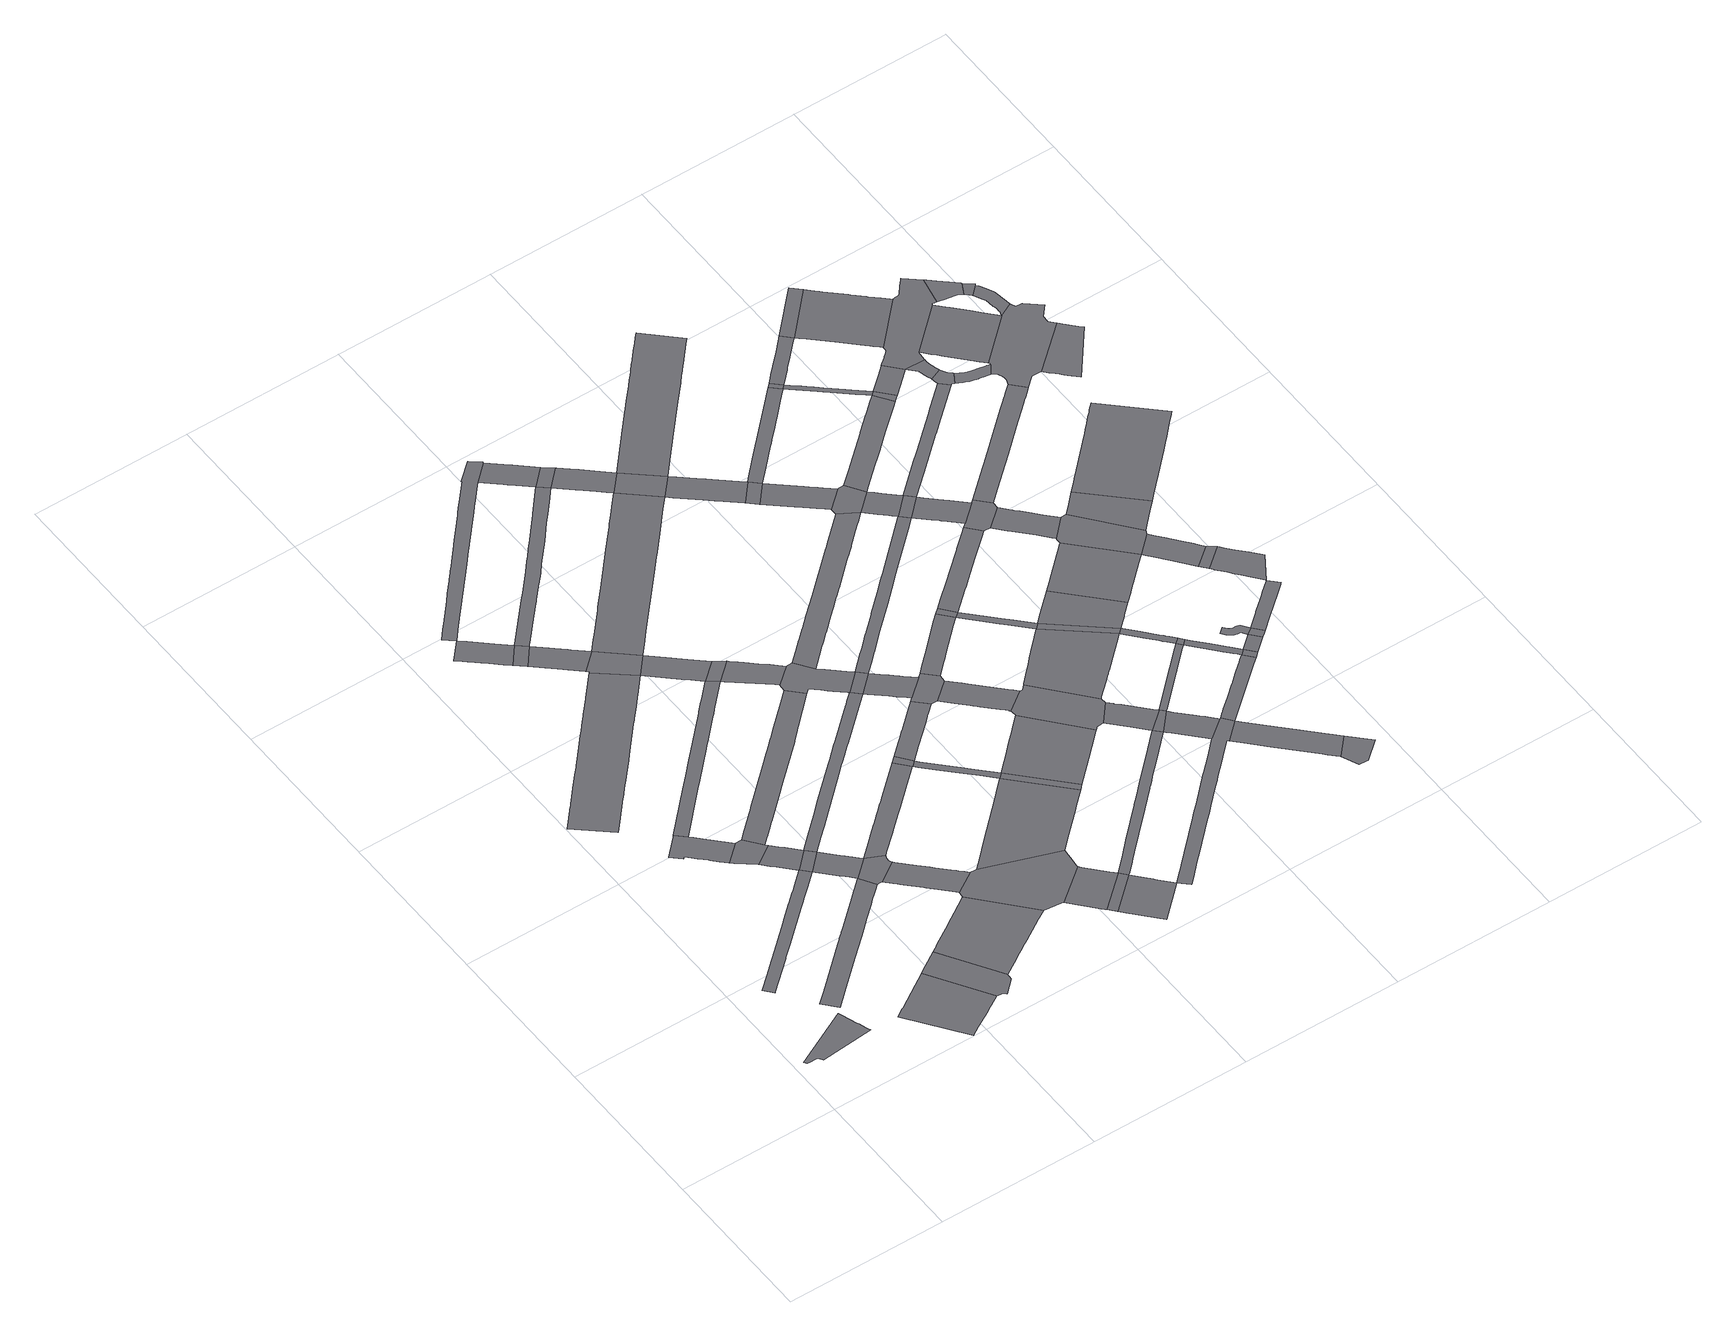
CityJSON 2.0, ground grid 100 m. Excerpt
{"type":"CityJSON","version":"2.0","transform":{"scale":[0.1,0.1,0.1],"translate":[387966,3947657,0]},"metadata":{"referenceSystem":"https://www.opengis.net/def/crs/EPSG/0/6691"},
"CityObjects":{
"road1":{"type":"Road","geometry":[{"type":"MultiSurface","lod":"1","boundaries":[[[0,1,2,3,4,5,6,7,8,9,10,11,12]]]}]},
"road2":{"type":"Road","attributes":{"RoadStructureAttribute.sectionType":"1"},"geometry":[{"type":"MultiSurface","lod":"1","boundaries":[[[13,14,15,16,17,18,19,20,21,22,23,24,25,26,27,28,29,30,31,32,33,34,35,36,37,38,39]]]}]},
"road3":{"type":"Road","attributes":{"function":"3"},"geometry":[{"type":"MultiSurface","lod":"1","boundaries":[[[40,41,42,43,44,45,46,47,48,49,50,51,52,53]]]}]},
"road4":{"type":"Road","attributes":{"RoadStructureAttribute.sectionType":"1"},"geometry":[{"type":"MultiSurface","lod":"1","boundaries":[[[54,55,56,57,58,59,60,61,62,63,64,65,66,67,68,69,70,71,72,73,74,75,76,77,78,79,80,81,82,83,84,85,86,87]]]}]},
"road5":{"type":"Road","geometry":[{"type":"MultiSurface","lod":"1","boundaries":[[[88,89,90,91,92,93,94,95,96,97,98,99,100,101,102,103,104,105,106]]]}]},
"road6":{"type":"Road","geometry":[{"type":"MultiSurface","lod":"1","boundaries":[[[102,101,107,108,109,110,111]]]}]},
"road7":{"type":"Road","geometry":[{"type":"MultiSurface","lod":"1","boundaries":[[[112,113,40,53,114,115,116,117,118,119,120]]]}]},
"road8":{"type":"Road","attributes":{"RoadStructureAttribute.sectionType":"1"},"geometry":[{"type":"MultiSurface","lod":"1","boundaries":[[[121,122,123,13,124,125,126,127,128,129,109,108]]]}]},
"road9":{"type":"Road","attributes":{"function":"2","RoadStructureAttribute.sectionType":"1"},"geometry":[{"type":"MultiSurface","lod":"1","boundaries":[[[130,131,132,133,134,135,136,137,138,139,140,141,142,143,144,145,146,147,148,149,150,151,152,153,154,155,156,157,158,159,160,161,162,163,164,165,166,167,168,169,170]]]}]},
"road10":{"type":"Road","geometry":[{"type":"MultiSurface","lod":"1","boundaries":[[[124,13,39,171]]]}]},
"road11":{"type":"Road","attributes":{"RoadStructureAttribute.sectionType":"1"},"geometry":[{"type":"MultiSurface","lod":"1","boundaries":[[[172,173,174,175,176,171,39,177,178,179,54,180]]]}]},
"road12":{"type":"Road","attributes":{"RoadStructureAttribute.sectionType":"1"},"geometry":[{"type":"MultiSurface","lod":"1","boundaries":[[[181,182,183,184,185,186,187,188,189,190,191,192,193,194,195]]]}]},
"road13":{"type":"Road","geometry":[{"type":"MultiSurface","lod":"1","boundaries":[[[180,54,87,196,197,198,199,200,201,202,203,204,205,206,207,208]]]}]},
"road14":{"type":"Road","attributes":{"function":"3","RoadStructureAttribute.sectionType":"1"},"geometry":[{"type":"MultiSurface","lod":"1","boundaries":[[[209,210,211,212,213,214,215,216,217,112,120,218,219,220,221,222,223,224,225,226,227,228,229]]]}]},
"road15":{"type":"Road","attributes":{"RoadStructureAttribute.sectionType":"1"},"geometry":[{"type":"MultiSurface","lod":"1","boundaries":[[[230,231,232,233,234,235,236,237,238,239,240,241,88,106,242,243,244,245,246,247,248,249,250,251,252]]]}]},
"road16":{"type":"Road","geometry":[{"type":"MultiSurface","lod":"1","boundaries":[[[195,194,253,254]]]}]},
"road17":{"type":"Road","attributes":{"RoadStructureAttribute.sectionType":"1"},"geometry":[{"type":"MultiSurface","lod":"1","boundaries":[[[255,256,257,258,259,260,261,262,263,264,198,197,265,266,267,268,269,270,271,272,273,274,275,276,277]]]}]},
"road18":{"type":"Road","attributes":{"RoadStructureAttribute.sectionType":"1"},"geometry":[{"type":"MultiSurface","lod":"1","boundaries":[[[278,279,280,281,282,283,254,253,284,285,286,287,288,289,290,291]]]}]},
"road19":{"type":"Road","attributes":{"RoadStructureAttribute.sectionType":"1"},"geometry":[{"type":"MultiSurface","lod":"1","boundaries":[[[292,293,294,295,296,297,298,299,300,301,302,303,304,111,110,305,306,307,308,309,310,311,312,313,314,315,316,317,318,319,320,321,322,323]]]}]},
"road20":{"type":"Road","geometry":[{"type":"MultiSurface","lod":"1","boundaries":[[[291,290,324,325,326,130,170,327]]]}]},
"road21":{"type":"Road","attributes":{"RoadStructureAttribute.sectionType":"1"},"geometry":[{"type":"MultiSurface","lod":"1","boundaries":[[[328,329,330,331,332,333,334,335,336,337,338,339,340,341,180,208,342,343,344,345,346,347,348,349,350,351,352]]]}]},
"road22":{"type":"Road","geometry":[{"type":"MultiSurface","lod":"1","boundaries":[[[277,276,353,209,229,354,355,356,357,358,359,360]]]}]},
"road23":{"type":"Road","attributes":{"RoadStructureAttribute.sectionType":"1"},"geometry":[{"type":"MultiSurface","lod":"1","boundaries":[[[361,362,363,364,365,366,367,368,369,370,371,372,124,171,373,374,375,376,377,378,379,380,381,382,383,384,385,386]]]}]},
"road24":{"type":"Road","attributes":{"RoadStructureAttribute.sectionType":"1"},"geometry":[{"type":"MultiSurface","lod":"1","boundaries":[[[387,388,389,390,391,392,393,394,395,396,397,398,399,400,401,402,403,404,405,406,407,408,409,410,184,411,412,413,414,415,416,417,418,419,420,421,422,423]]]}]},
"road25":{"type":"Road","attributes":{"RoadStructureAttribute.sectionType":"1"},"geometry":[{"type":"MultiSurface","lod":"1","boundaries":[[[424,425,327,170,426,427,428,230,429]]]}]},
"road26":{"type":"Road","attributes":{"RoadStructureAttribute.sectionType":"1"},"geometry":[{"type":"MultiSurface","lod":"1","boundaries":[[[430,431,432,433,434,435,436,437,438,439,440,441,442,443,444,445,446,195,254,447,448,449,450,451,452,453,454,455,456,457,458,459,460,461,462,463,464,465,466,467,468,469,470,471]]]}]},
"road27":{"type":"Road","attributes":{"RoadStructureAttribute.sectionType":"1"},"geometry":[{"type":"MultiSurface","lod":"1","boundaries":[[[472,473,356,355,474,475,476,477,478]]]}]},
"road28":{"type":"Road","geometry":[{"type":"MultiSurface","lod":"1","boundaries":[[[479,429,230,252,480]]]}]},
"road29":{"type":"Road","geometry":[{"type":"MultiSurface","lod":"1","boundaries":[[[478,477,481,482]]]}]},
"road30":{"type":"Road","geometry":[{"type":"MultiSurface","lod":"1","boundaries":[[[483,484,328,352,485,486]]]}]},
"road31":{"type":"Road","attributes":{"RoadStructureAttribute.sectionType":"1"},"geometry":[{"type":"MultiSurface","lod":"1","boundaries":[[[487,488,489,490,491,492,493,494,495,496,497,498,480,252]]]}]},
"road32":{"type":"Road","attributes":{"RoadStructureAttribute.sectionType":"1"},"geometry":[{"type":"MultiSurface","lod":"1","boundaries":[[[499,500,501,502,503,504,505,506,507,508,482,481]]]}]},
"road33":{"type":"Road","attributes":{"function":"3","RoadStructureAttribute.sectionType":"1"},"geometry":[{"type":"MultiSurface","lod":"1","boundaries":[[[509,510,511,512,513,514,515,360,359,516,517,518,519]]]}]},
"road34":{"type":"Road","attributes":{"RoadStructureAttribute.sectionType":"1"},"geometry":[{"type":"MultiSurface","lod":"1","boundaries":[[[520,521,522,523,486,485,524,525,526,527,509,528]]]}]},
"road35":{"type":"Road","attributes":{"function":"2","RoadStructureAttribute.sectionType":"1"},"geometry":[{"type":"MultiSurface","lod":"1","boundaries":[[[529,530,531,532,533,534,535,536,537,538,539,540,541,542,543,544,545,546,547,548,549,550,551,552,553,291,327,554,555,556,557,558,559,560,561,562,563,564,565]]]}]},
"road36":{"type":"Road","geometry":[{"type":"MultiSurface","lod":"1","boundaries":[[[566,493,492,292,323,567,568,569,570,571,572,361,573,574,575,576]]]}]},
"road37":{"type":"Road","attributes":{"RoadStructureAttribute.sectionType":"1"},"geometry":[{"type":"MultiSurface","lod":"1","boundaries":[[[577,578,579,580,581,582,583,483,486,584,585,586,587,588,589,590,591,592]]]}]},
"road38":{"type":"Road","geometry":[{"type":"MultiSurface","lod":"1","boundaries":[[[573,361,386,593]]]}]},
"road39":{"type":"Road","geometry":[{"type":"MultiSurface","lod":"1","boundaries":[[[594,595,421,420,596,597,598,599,600,430,601]]]}]},
"road40":{"type":"Road","geometry":[{"type":"MultiSurface","lod":"1","boundaries":[[[528,509,519,602]]]}]},
"road41":{"type":"Road","attributes":{"RoadStructureAttribute.sectionType":"1"},"geometry":[{"type":"MultiSurface","lod":"1","boundaries":[[[603,604,605,606,607,593,386,608,609,610,611,612,613,614]]]}]},
"road42":{"type":"Road","geometry":[{"type":"MultiSurface","lod":"1","boundaries":[[[601,430,471,615]]]}]},
"road43":{"type":"Road","geometry":[{"type":"MultiSurface","lod":"1","boundaries":[[[616,614,613,577,592,617,618,619]]]}]},
"road44":{"type":"Road","attributes":{"function":"3","RoadStructureAttribute.sectionType":"1"},"geometry":[{"type":"MultiSurface","lod":"1","boundaries":[[[620,621,622,623,624,625,626,528,602,627,628,629,630,631]]]}]},
"road45":{"type":"Road","attributes":{"RoadStructureAttribute.sectionType":"1"},"geometry":[{"type":"MultiSurface","lod":"1","boundaries":[[[632,633,634,635,636,637,638,639,640,641,642,643,644,645,646,478,482,647,648,649,650,651,652,653,654,655,656,657,658,659,660,661,662,663,664,665]]]}]},
"road46":{"type":"Road","attributes":{"RoadStructureAttribute.sectionType":"1"},"geometry":[{"type":"MultiSurface","lod":"1","boundaries":[[[666,667,668,669,670,529,671,672,673,674,675,615,471]]]}]},
"road47":{"type":"Road","attributes":{"RoadStructureAttribute.sectionType":"1"},"geometry":[{"type":"MultiSurface","lod":"1","boundaries":[[[676,677,678,679,680,618,617,681,682,683,684,685,686,687,688,689,690,691,692,693,694,695]]]}]},
"road48":{"type":"Road","geometry":[{"type":"MultiSurface","lod":"1","boundaries":[[[671,529,565,696]]]}]},
"road49":{"type":"Road","attributes":{"RoadStructureAttribute.sectionType":"1"},"geometry":[{"type":"MultiSurface","lod":"1","boundaries":[[[697,698,699,700,701,702,703,704,705,706,707,708,566,576,709,710,711,712,713,714,715,716,717,718,719,720,721,722,723,724,725,726,727,728,729,730,731,732,733,734,735]]]}]},
"road50":{"type":"Road","attributes":{"RoadStructureAttribute.sectionType":"1"},"geometry":[{"type":"MultiSurface","lod":"1","boundaries":[[[736,737,738,739,740,741,742,743,744,745,746,747,748,749,750,751,752,753,503,754,755,756,757,758,759,760,761,762,763,764,765,766,767,768,769,770,771,772,773,774,775,776]]]}]},
"road51":{"type":"Road","attributes":{"RoadStructureAttribute.sectionType":"1"},"geometry":[{"type":"MultiSurface","lod":"1","boundaries":[[[777,778,779,780,781,616,619,782,783,784,785,786,787]]]}]},
"road52":{"type":"Road","geometry":[{"type":"MultiSurface","lod":"1","boundaries":[[[788,789,790,791,695,694,792,620,631,793,794,795,796,797]]]}]},
"road53":{"type":"Road","attributes":{"RoadStructureAttribute.sectionType":"1"},"geometry":[{"type":"MultiSurface","lod":"1","boundaries":[[[798,799,800,801,802,803,804,805,806,807,808,809,810,811,812,573,593,813,814,815,816,817,818,819,820,821,822]]]}]},
"road54":{"type":"Road","attributes":{"RoadStructureAttribute.sectionType":"1"},"geometry":[{"type":"MultiSurface","lod":"1","boundaries":[[[823,824,825,826,827,828,696,565,829,830,831,832,833,834]]]}]},
"road55":{"type":"Road","geometry":[{"type":"MultiSurface","lod":"1","boundaries":[[[835,777,787,836]]]}]},
"road56":{"type":"Road","attributes":{"RoadStructureAttribute.sectionType":"1"},"geometry":[{"type":"MultiSurface","lod":"1","boundaries":[[[837,838,839,840,841,842,843,796,795,844,845,632,846]]]}]},
"road57":{"type":"Road","geometry":[{"type":"MultiSurface","lod":"1","boundaries":[[[834,833,847,848,849]]]}]},
"road58":{"type":"Road","geometry":[{"type":"MultiSurface","lod":"1","boundaries":[[[846,632,665,850]]]}]},
"road59":{"type":"Road","attributes":{"RoadStructureAttribute.sectionType":"1"},"geometry":[{"type":"MultiSurface","lod":"1","boundaries":[[[851,852,853,836,787,854,855,856,857,858,859,860,861]]]}]},
"road60":{"type":"Road","attributes":{"function":"3","RoadStructureAttribute.sectionType":"1"},"geometry":[{"type":"MultiSurface","lod":"1","boundaries":[[[860,862,863,864,865,866,867,868,788,797,869,870,871,872,873,874,875,876,877]]]}]},
"road61":{"type":"Road","geometry":[{"type":"MultiSurface","lod":"1","boundaries":[[[878,879,880,881,882,850,665,883,884,885,738,737]]]}]},
"road62":{"type":"Road","attributes":{"RoadStructureAttribute.sectionType":"1"},"geometry":[{"type":"MultiSurface","lod":"1","boundaries":[[[886,887,888,889,890,891,892,849,848,893,894,895,896,897,898,899,900]]]}]},
"road63":{"type":"Road","attributes":{"function":"2","RoadStructureAttribute.sectionType":"1"},"geometry":[{"type":"MultiSurface","lod":"1","boundaries":[[[901,902,903,904,905,906,907,908,909,910,911,912,913,914,915,916,671,696,917,918,919,920,921,922,923,924,925,926,927,928,929,930,931]]]}]},
"road64":{"type":"Road","attributes":{"RoadStructureAttribute.sectionType":"1"},"geometry":[{"type":"MultiSurface","lod":"1","boundaries":[[[932,933,934,935,936,937,938,939,835,836,940,941,942,943,944,945,946,947]]]}]},
"road65":{"type":"Road","geometry":[{"type":"MultiSurface","lod":"1","boundaries":[[[948,900,899,697,735,949]]]}]},
"road66":{"type":"Road","geometry":[{"type":"MultiSurface","lod":"1","boundaries":[[[861,860,877,950]]]}]},
"road67":{"type":"Road","attributes":{"RoadStructureAttribute.sectionType":"1"},"geometry":[{"type":"MultiSurface","lod":"1","boundaries":[[[951,952,953,954,955,846,850,956,957,958,959,960,961,962,963]]]}]},
"road68":{"type":"Road","attributes":{"RoadStructureAttribute.sectionType":"1"},"geometry":[{"type":"MultiSurface","lod":"1","boundaries":[[[964,965,966,967,968,969,776,775,970,971,972,973,974,975,976,977]]]}]},
"road69":{"type":"Road","attributes":{"RoadStructureAttribute.sectionType":"1"},"geometry":[{"type":"MultiSurface","lod":"1","boundaries":[[[978,979,980,949,735,981,982,983,984,798,985]]]}]},
"road70":{"type":"Road","attributes":{"RoadStructureAttribute.sectionType":"1"},"geometry":[{"type":"MultiSurface","lod":"1","boundaries":[[[986,987,988,989,990,834,849,991,992,993,994,995,996,997,998,999,1000,1001,1002]]]}]},
"road71":{"type":"Road","attributes":{"function":"3","RoadStructureAttribute.sectionType":"1"},"geometry":[{"type":"MultiSurface","lod":"1","boundaries":[[[1003,1004,1005,861,950,1006,1007,1008,1009,1010]]]}]},
"road72":{"type":"Road","geometry":[{"type":"MultiSurface","lod":"1","boundaries":[[[985,798,822,1011]]]}]},
"road73":{"type":"Road","attributes":{"RoadStructureAttribute.sectionType":"1"},"geometry":[{"type":"MultiSurface","lod":"1","boundaries":[[[1012,1013,1014,1015,1016,1017,950,877,1018,1019,1020,1021,1022,1023,951,1024]]]}]},
"road74":{"type":"Road","attributes":{"RoadStructureAttribute.sectionType":"1"},"geometry":[{"type":"MultiSurface","lod":"1","boundaries":[[[1025,1026,1027,1028,1029,1030,1031,1032,1033,1034,1035,1036,736,776,1037,1038,1039]]]}]},
"road75":{"type":"Road","attributes":{"RoadStructureAttribute.sectionType":"1"},"geometry":[{"type":"MultiSurface","lod":"1","boundaries":[[[1040,1041,1042,1011,822,1043,1044,1045,1046,1047,1048,1049,1050,1051,1052,1053]]]}]},
"road76":{"type":"Road","geometry":[{"type":"MultiSurface","lod":"1","boundaries":[[[977,976,1054,1055,1056,1057]]]}]},
"road77":{"type":"Road","geometry":[{"type":"MultiSurface","lod":"1","boundaries":[[[1058,1024,951,963,1059]]]}]},
"road78":{"type":"Road","geometry":[{"type":"MultiSurface","lod":"1","boundaries":[[[1060,1053,1052,932,947,1061,1062,1063]]]}]},
"road79":{"type":"Road","attributes":{"RoadStructureAttribute.sectionType":"1"},"geometry":[{"type":"MultiSurface","lod":"1","boundaries":[[[1064,1065,1066,1067,1068,1069,1070,1059,963,1071,1072,1073,1074,1075,1076,1077,1078,1025,1079]]]}]},
"road80":{"type":"Road","attributes":{"RoadStructureAttribute.sectionType":"1"},"geometry":[{"type":"MultiSurface","lod":"1","boundaries":[[[1080,1081,1082,1083,1084,1085,1086,1087,1088,1089,948,949,1090,1091,1092,1093,1094,1095,1096,1097,1098]]]}]},
"road81":{"type":"Road","attributes":{"function":"3"},"geometry":[{"type":"MultiSurface","lod":"1","boundaries":[[[1099,1100,1101,1102,1103,1104,1105,1106,1003,1010,1107,1108,1109,1110,1111,1112,1113,1114]]]}]},
"road82":{"type":"Road","geometry":[{"type":"MultiSurface","lod":"1","boundaries":[[[1115,986,1002,1116]]]}]},
"road83":{"type":"Road","geometry":[{"type":"MultiSurface","lod":"1","boundaries":[[[1079,1025,1039,1117,1118]]]}]},
"road84":{"type":"Road","attributes":{"RoadStructureAttribute.sectionType":"1"},"geometry":[{"type":"MultiSurface","lod":"1","boundaries":[[[1119,1120,1121,1122,1123,1124,1062,1061,1125,1126,1127,1128,1129,1130,1131,1132]]]}]},
"road85":{"type":"Road","attributes":{"RoadStructureAttribute.sectionType":"1"},"geometry":[{"type":"MultiSurface","lod":"1","boundaries":[[[1133,1134,1118,1117,1135,1136]]]}]},
"road86":{"type":"Road","geometry":[{"type":"MultiSurface","lod":"1","boundaries":[[[1137,1138,1139,1140,1141,1142,1143,1144,1145,1146,1147,1148,1149,1150,1151,1152,1153,1154,1155,1156,1157,1158,1159,1160,1161,1162,1163,1164,1165,1166,1167,1168]]]}]},
"road87":{"type":"Road","attributes":{"RoadStructureAttribute.sectionType":"1"},"geometry":[{"type":"MultiSurface","lod":"1","boundaries":[[[1169,1170,1171,1172,1173,1174,1175,1176,1177,1178,1116,1002,1179,1180,1181,1182,1183,1184,1185,1186,1187,1188,1189,1190,1191,1192,1080,1193]]]}]},
"road88":{"type":"Road","attributes":{"RoadStructureAttribute.sectionType":"1"},"geometry":[{"type":"MultiSurface","lod":"1","boundaries":[[[1194,1195,1196,1197,1198,1199,1200,1115,1116,1201,1202,1203,1204,1205,1206,1207,1208,1209]]]}]},
"road89":{"type":"Road","geometry":[{"type":"MultiSurface","lod":"1","boundaries":[[[1168,1167,1133,1136,1210,1211]]]}]},
"road90":{"type":"Road","attributes":{"RoadStructureAttribute.sectionType":"1"},"geometry":[{"type":"MultiSurface","lod":"1","boundaries":[[[1212,1213,1214,1215,1216,1217,1218,985,1011,1219,1220,1221,1222,1223,1224,1225]]]}]},
"road91":{"type":"Road","geometry":[{"type":"MultiSurface","lod":"1","boundaries":[[[1226,1132,1131,1227,1228,1099,1114,1229,1230]]]}]},
"road92":{"type":"Road","geometry":[{"type":"MultiSurface","lod":"1","boundaries":[[[1231,1193,1080,1098,1232,1233,1234]]]}]},
"road93":{"type":"Road","attributes":{"RoadStructureAttribute.sectionType":"1"},"geometry":[{"type":"MultiSurface","lod":"1","boundaries":[[[1235,1236,1237,1238,1239,1240,1241,1242,1168,1211,1243,1244,1245,1246,1247,1248]]]}]},
"road94":{"type":"Road","attributes":{"RoadStructureAttribute.sectionType":"1"},"geometry":[{"type":"MultiSurface","lod":"1","boundaries":[[[1249,1250,1251,1252,1253,1229,1114,1254,1255,1256,1257,1258,1259]]]}]},
"road95":{"type":"Road","attributes":{"function":"3"},"geometry":[{"type":"MultiSurface","lod":"1","boundaries":[[[1260,1261,1226,1230,1262,1263,1264]]]}]},
"road96":{"type":"Road","attributes":{"RoadStructureAttribute.sectionType":"1"},"geometry":[{"type":"MultiSurface","lod":"1","boundaries":[[[1265,1266,1267,1268,1234,1233,1269,1270]]]}]},
"road97":{"type":"Road","attributes":{"RoadStructureAttribute.sectionType":"1"},"geometry":[{"type":"MultiSurface","lod":"1","boundaries":[[[1271,1272,1273,1274,1275,1276,1277,1278,1279,1280,1060,1063,1281,1282,1283,1284,1285,1286,1287,1288,1289,1290,1291,1292]]]}]},
"road98":{"type":"Road","geometry":[{"type":"MultiSurface","lod":"1","boundaries":[[[1259,1258,1293,1294,1295]]]}]},
"road99":{"type":"Road","geometry":[{"type":"MultiSurface","lod":"1","boundaries":[[[1296,1194,1209,1297]]]}]},
"road100":{"type":"Road","attributes":{"RoadStructureAttribute.sectionType":"1"},"geometry":[{"type":"MultiSurface","lod":"1","boundaries":[[[1298,1299,1300,1301,1302,1295,1294,1303,1304,1305,1306,1307,1308,1309,1310,1235,1311]]]}]},
"road101":{"type":"Road","geometry":[{"type":"MultiSurface","lod":"1","boundaries":[[[1270,1312,1313,1314,1315,1316,1317,1318,1319,1320,1321,1322,1323,1324,1325,1326,1327]]]}]},
"road102":{"type":"Road","geometry":[{"type":"MultiSurface","lod":"1","boundaries":[[[1328,1329,1330,1331,1319,1318,1332,1212,1225,1333,1334,1335]]]}]},
"road103":{"type":"Road","attributes":{"function":"3","RoadStructureAttribute.sectionType":"1"},"geometry":[{"type":"MultiSurface","lod":"1","boundaries":[[[1336,1337,1338,1339,1340,1341,1342,1343,1344,1345,1346,1347,1297,1209,1348,1349,1350,1351,1352,1353,1354,1355,1356,1357,1358,1359]]]}]},
"road104":{"type":"Road","attributes":{"RoadStructureAttribute.sectionType":"1"},"geometry":[{"type":"MultiSurface","lod":"1","boundaries":[[[1360,1361,1362,1363,1364,1365,1366,1367,1368,1369,1370,1371,1372,1373,1374,1375,1376,1377,1378,1379,1380,1381,1382,1383,1335,1334,1384,1385,1386,1387,1388,1389,1390,1391,1392,1393,1394,1395,1396]]]}]},
"road105":{"type":"Road","attributes":{"function":"3","RoadStructureAttribute.sectionType":"1"},"geometry":[{"type":"MultiSurface","lod":"1","boundaries":[[[1397,1398,1399,1400,1401,1402,1403,1404,1405,1406,1407,1408,1409,1260,1264,1410,1411,1412,1413,1414,1415,1416,1417,1418,1419,1420,1421,1422,1423]]]}]},
"road106":{"type":"Road","geometry":[{"type":"MultiSurface","lod":"1","boundaries":[[[1424,1425,1426,1427,1428,1429,1430,1431,1359,1358,1432,1433,1434,1435,1436,1437,1265,1270,1327,1438,1439,1440,1441,1442,1443,1444,1445,1446,1447,1448,1449,1450,1451,1452,1453,1454,1455,1456,1457,1458,1459,1460,1461,1462,1463,1464]]]}]},
"road107":{"type":"Road","attributes":{"function":"3","RoadStructureAttribute.sectionType":"1"},"geometry":[{"type":"MultiSurface","lod":"1","boundaries":[[[1465,1466,1467,1468,1469,1470,1441,1440,1471,1472,1473,1474,1475,1476,1477,1478,1479,1480,1481,1482,1483]]]}]},
"road108":{"type":"Road","geometry":[{"type":"MultiSurface","lod":"1","boundaries":[[[1484,1485,1483,1482,1486,1396,1395,1487,1488,1489,1490,1491,1492,1493,1494,1495,1271,1292,1496,1497,1498,1499,1500,1501,1502,1503,1504]]]}]},
"road109":{"type":"Road","attributes":{"RoadStructureAttribute.sectionType":"1"},"geometry":[{"type":"MultiSurface","lod":"1","boundaries":[[[1505,1506,1507,1508,1464,1463,1509,1510,1511,1512,1513,1514]]]}]},
"road110":{"type":"Road","attributes":{"function":"3","RoadStructureAttribute.sectionType":"1"},"geometry":[{"type":"MultiSurface","lod":"1","boundaries":[[[1515,1516,1517,1499,1498,1518,1519,1520,1521,1522,1523,1524,1525]]]}]},
"road111":{"type":"Road","geometry":[{"type":"MultiSurface","lod":"1","boundaries":[[[1514,1513,1526,1527,1528,1529,1530]]]}]},
"road112":{"type":"Road","attributes":{"RoadStructureAttribute.sectionType":"1"},"geometry":[{"type":"MultiSurface","lod":"1","boundaries":[[[1531,1532,1533,1534,1535,1536,1537,1538,1539,1529,1528,1540,1541,1542,1543,1544,1545,1546,1547,1548,1549,1550,1483,1485]]]}]}
},
"vertices":[
[482,383,0],[467,426,0],[460,444,0],[428,530,0],[420,553,0],[65,373,0],[75,354,0],[96,354,0],[126,354,0],[143,353,0],[158,332,0],[162,325,0],[492,356,0],
[851,1522,0],[761,1441,0],[739,1421,0],[719,1404,0],[671,1361,0],[666,1357,0],[575,1275,0],[560,1262,0],[436,1150,0],[318,1045,0],[270,1002,0],[184,926,0],[231,873,0],[236,877,0],[419,1040,0],[423,1044,0],[434,1054,0],[502,1115,0],[605,1207,0],[622,1222,0],[705,1296,0],[738,1325,0],[751,1337,0],[759,1344,0],[776,1360,0],[808,1388,0],[900,1471,0],
[952,531,0],[873,480,0],[727,386,0],[718,381,0],[709,375,0],[667,348,0],[921,5,0],[929,9,0],[948,21,0],[976,38,0],[1081,100,0],[1097,110,0],[1123,126,0],[1187,164,0],
[1072,1292,0],[1008,1234,0],[973,1203,0],[962,1192,0],[878,1117,0],[795,1042,0],[787,1035,0],[773,1022,0],[770,1019,0],[764,1014,0],[755,1006,0],[738,990,0],[734,987,0],[709,964,0],[473,751,0],[430,713,0],[425,708,0],[421,704,0],[380,667,0],[455,584,0],[586,702,0],[732,834,0],[784,881,0],[845,936,0],[884,972,0],[933,1016,0],[934,1017,0],[936,1018,0],[1021,1095,0],[1035,1108,0],[1048,1120,0],[1071,1140,0],[1104,1170,0],[1132,1195,0],
[447,2119,0],[437,2108,0],[334,2004,0],[392,1948,0],[403,1959,0],[407,1955,0],[455,1905,0],[456,1904,0],[458,1903,0],[459,1902,0],[498,1862,0],[503,1857,0],[539,1819,0],[576,1782,0],[684,1880,0],[658,1906,0],[561,2006,0],[525,2043,0],[505,2064,0],
[595,1762,0],[698,1680,0],[819,1764,0],[806,1778,0],[725,1879,0],
[1093,622,0],[969,542,0],[1227,159,0],[1230,155,0],[1242,143,0],[1321,220,0],[1323,235,0],[1325,250,0],[1326,259,0],
[741,1635,0],[753,1623,0],[850,1522,0],[955,1624,0],[883,1699,0],[877,1705,0],[873,1709,0],[872,1709,0],[858,1724,0],
[762,3340,0],[658,3223,0],[643,3205,0],[636,3198,0],[559,3110,0],[553,3104,0],[525,3071,0],[482,3023,0],[458,2995,0],[402,2933,0],[400,2930,0],[312,2830,0],[311,2829,0],[292,2807,0],[284,2798,0],[203,2707,0],[164,2662,0],[157,2654,0],[153,2650,0],[122,2615,0],[101,2591,0],[95,2584,0],[9,2486,0],[218,2308,0],[269,2366,0],[380,2492,0],[383,2495,0],[445,2566,0],[453,2574,0],[453,2575,0],[566,2702,0],[590,2730,0],[738,2898,0],[757,2918,0],[765,2928,0],[826,2997,0],[845,3019,0],[865,3041,0],[868,3045,0],[878,3056,0],[973,3164,0],
[1004,1573,0],
[1175,1396,0],[1139,1434,0],[1109,1464,0],[1090,1484,0],[1077,1497,0],[1005,1363,0],[1010,1357,0],[1043,1323,0],[1181,1390,0],
[520,3760,0],[467,3807,0],[356,3905,0],[315,3942,0],[218,3832,0],[219,3832,0],[255,3800,0],[276,3781,0],[279,3778,0],[330,3734,0],[363,3705,0],[421,3653,0],[429,3646,0],[458,3621,0],[549,3735,0],
[1158,1196,0],[1165,1196,0],[1293,1280,0],[1289,1285,0],[1286,1291,0],[1284,1296,0],[1283,1303,0],[1282,1309,0],[1283,1315,0],[1284,1322,0],[1286,1328,0],[1288,1333,0],[1292,1339,0],
[1454,853,0],[1400,819,0],[1381,807,0],[1349,786,0],[1284,744,0],[1244,719,0],[1146,656,0],[1130,645,0],[1118,638,0],[1426,321,0],[1465,346,0],[1482,356,0],[1503,370,0],[1506,371,0],[1508,373,0],[1550,399,0],[1655,464,0],[1691,487,0],[1728,510,0],[1733,513,0],[1752,525,0],
[1233,2929,0],[1156,2849,0],[1134,2827,0],[1127,2820,0],[1076,2767,0],[1068,2759,0],[1008,2697,0],[984,2672,0],[911,2597,0],[829,2513,0],[751,2432,0],[682,2361,0],[749,2316,0],[792,2360,0],[953,2525,0],[968,2541,0],[969,2542,0],[1002,2576,0],[1118,2696,0],[1125,2703,0],[1131,2709,0],[1154,2733,0],[1298,2881,0],
[518,3568,0],[609,3682,0],
[1567,999,0],[1543,1023,0],[1536,1031,0],[1516,1051,0],[1484,1084,0],[1455,1114,0],[1435,1133,0],[1384,1186,0],[1300,1271,0],[1297,1275,0],[1208,1152,0],[1218,1142,0],[1222,1138,0],[1225,1134,0],[1235,1124,0],[1247,1111,0],[1325,1030,0],[1334,1022,0],[1364,991,0],[1391,962,0],[1434,918,0],[1458,893,0],[1590,975,0],
[777,3533,0],[776,3535,0],[764,3545,0],[711,3592,0],[709,3593,0],[687,3613,0],[566,3525,0],[570,3522,0],[589,3504,0],[639,3460,0],[641,3459,0],[681,3424,0],[753,3360,0],[862,3459,0],
[1542,2630,0],[1452,2548,0],[1340,2445,0],[1279,2389,0],[1275,2385,0],[1242,2354,0],[1171,2289,0],[1149,2269,0],[987,2119,0],[903,2042,0],[899,2038,0],[758,1909,0],[744,1896,0],[845,1814,0],[848,1816,0],[849,1817,0],[889,1854,0],[930,1892,0],[934,1895,0],[1088,2036,0],[1129,2074,0],[1147,2090,0],[1368,2292,0],[1377,2301,0],[1427,2350,0],[1430,2352,0],[1450,2372,0],[1459,2381,0],[1460,2381,0],[1533,2452,0],[1583,2499,0],[1626,2540,0],
[758,3356,0],[762,3352,0],[768,3347,0],[1067,3276,0],
[1707,1864,0],[1524,1699,0],[1515,1691,0],[1494,1672,0],[1483,1662,0],[1482,1662,0],[1441,1625,0],[1432,1616,0],[1425,1610,0],[1374,1564,0],[1361,1552,0],[1333,1527,0],[1265,1466,0],[1217,1422,0],[1296,1344,0],[1299,1347,0],[1306,1354,0],[1417,1453,0],[1420,1456,0],[1439,1474,0],[1522,1548,0],[1557,1579,0],[1678,1689,0],[1743,1747,0],[1781,1781,0],
[1458,889,0],[1862,510,0],[1872,508,0],[2084,677,0],[2084,684,0],[2090,752,0],[2095,812,0],[1632,974,0],
[1817,2413,0],[1768,2369,0],[1750,2352,0],[1746,2348,0],[1552,2174,0],[1529,2153,0],[1447,2079,0],[1421,2056,0],[1395,2032,0],[1227,1877,0],[1143,1799,0],[1033,1697,0],[1083,1647,0],[1136,1696,0],[1142,1701,0],[1173,1730,0],[1445,1982,0],[1468,2003,0],[1499,2031,0],[1528,2057,0],[1577,2101,0],[1600,2122,0],[1749,2256,0],[1850,2347,0],[1865,2361,0],[1870,2365,0],
[1117,4965,0],[1006,4869,0],[1009,4867,0],[907,4749,0],[897,4738,0],[859,4694,0],[846,4679,0],[777,4599,0],[726,4541,0],[682,4489,0],[645,4447,0],[603,4397,0],[592,4385,0],[582,4374,0],[572,4362,0],[540,4325,0],[534,4319,0],[472,4247,0],[439,4208,0],[437,4206,0],[329,4081,0],[320,4071,0],[281,4026,0],[254,3995,0],[386,4024,0],[471,4121,0],[680,4361,0],[744,4435,0],[771,4466,0],[775,4470,0],[928,4646,0],[956,4677,0],[970,4694,0],[1072,4811,0],[1180,4909,0],[1177,4912,0],[1180,4915,0],
[1247,3114,0],[1160,3193,0],[1138,3015,0],[1147,3007,0],[1158,2998,0],[1345,3026,0],
[1308,4603,0],[1202,4478,0],[1200,4477,0],[1184,4457,0],[1180,4453,0],[1175,4447,0],[1097,4356,0],[1059,4311,0],[1012,4257,0],[977,4215,0],[974,4212,0],[932,4162,0],[908,4134,0],[907,4134,0],[805,4019,0],[769,3980,0],[556,3743,0],[616,3690,0],[627,3701,0],[758,3848,0],[759,3849,0],[768,3859,0],[787,3880,0],[789,3883,0],[829,3927,0],[836,3935,0],[866,3968,0],[869,3971,0],[900,4006,0],[902,4009,0],[911,4018,0],[951,4063,0],[952,4063,0],[968,4081,0],[1007,4128,0],[1120,4259,0],[1173,4322,0],[1201,4355,0],[1246,4407,0],[1262,4426,0],[1323,4497,0],[1370,4552,0],
[2201,547,0],[2098,661,0],[2001,365,0],[2010,355,0],[2026,338,0],[2031,332,0],[2233,512,0],
[1364,3013,0],[1412,2982,0],
[2072,287,0],[2273,467,0],
[1744,1897,0],[1737,1890,0],[1782,1780,0],[1811,1808,0],
[1317,2865,0],[1445,2758,0],[1455,2750,0],[1485,2725,0],[1526,2691,0],[1543,2676,0],[1651,2766,0],[1584,2827,0],[1538,2868,0],[1481,2919,0],[1457,2941,0],[1421,2974,0],
[2114,240,0],[2127,226,0],[2171,177,0],[2253,87,0],[2450,271,0],[2378,351,0],[2369,361,0],[2363,367,0],[2351,381,0],[2327,408,0],
[2115,1440,0],[2038,1366,0],[2017,1345,0],[1951,1282,0],[1779,1116,0],[1735,1073,0],[1689,1029,0],[2152,866,0],[2316,1022,0],[2334,1039,0],[2419,1120,0],
[2041,1573,0],[1989,1626,0],[1930,1686,0],[1831,1787,0],[1804,1757,0],[1873,1687,0],[1962,1596,0],[2040,1516,0],[2143,1467,0],
[1623,4325,0],[1556,4249,0],[1554,4246,0],[1553,4245,0],[1517,4205,0],[1471,4152,0],[1462,4142,0],[1461,4140,0],[1445,4122,0],[1429,4104,0],[1428,4103,0],[1349,4013,0],[1333,3994,0],[1331,3992,0],[1167,3806,0],[1089,3717,0],[1088,3716,0],[1078,3705,0],[1071,3696,0],[1064,3689,0],[1059,3682,0],[942,3549,0],[932,3538,0],[903,3506,0],[899,3501,0],[1071,3280,0],[1137,3355,0],[1162,3384,0],[1183,3408,0],[1433,3692,0],[1466,3730,0],[1539,3813,0],[1549,3824,0],[1651,3940,0],[1711,4009,0],[1770,4076,0],[1829,4142,0],
[1691,2766,0],[1651,2563,0],[1704,2515,0],[1730,2491,0],[1733,2489,0],[1751,2472,0],[1812,2417,0],[1927,2517,0],[1913,2529,0],[1805,2627,0],[1768,2660,0],
[2048,2170,0],[2001,2128,0],[1994,2122,0],[1888,2027,0],[1884,2023,0],[1844,1987,0],[1819,1965,0],[1893,1882,0],[2022,1998,0],[2023,1999,0],[2033,2008,0],[2046,2020,0],[2051,2025,0],[2059,2032,0],[2074,2045,0],[2127,2092,0],
[1980,2469,0],
[1297,4807,0],[1290,4813,0],[1073,4811,0],[1178,4718,0],[1194,4704,0],[1199,4699,0],[1228,4674,0],[1410,4706,0],
[2448,1148,0],
[2119,2344,0],[2104,2357,0],[2080,2378,0],[2061,2395,0],[2050,2405,0],[1890,2347,0],[1977,2269,0],[2005,2243,0],[2019,2230,0],[2048,2204,0],[2067,2187,0],[2183,2286,0],
[1473,4656,0],
[2206,2308,0],[2166,2090,0],[2282,2188,0],[2283,2228,0],
[2447,1761,0],[2376,1692,0],[2370,1686,0],[2342,1659,0],[2304,1623,0],[2234,1555,0],[2184,1507,0],[2617,1309,0],[2647,1338,0],[2678,1367,0],[2722,1409,0],[2739,1425,0],
[2982,1250,0],[2827,1096,0],[2746,1017,0],[2735,1006,0],[2734,1004,0],[2715,986,0],[2714,985,0],[2640,912,0],[2636,908,0],[2631,903,0],[2594,867,0],[2589,862,0],[2405,681,0],[2329,605,0],[2246,524,0],[2287,480,0],[2328,520,0],[2357,549,0],[2358,550,0],[2426,617,0],[2485,675,0],[2490,680,0],[2562,751,0],[2673,860,0],[2728,914,0],[2733,919,0],[2733,920,0],[2746,932,0],[2757,943,0],[2785,971,0],[2787,973,0],[2830,1015,0],[2869,1054,0],[3024,1206,0],
[1470,4462,0],[1475,4458,0],[1529,4409,0],[1556,4386,0],[1595,4350,0],[1720,4435,0],[1631,4515,0],[1568,4572,0],[1558,4581,0],[1477,4653,0],
[2544,1918,0],[2535,1927,0],[2509,1954,0],[2371,2097,0],[2347,2121,0],[2232,2023,0],[2262,1992,0],[2292,1961,0],[2302,1951,0],[2308,1945,0],[2330,1923,0],[2344,1907,0],[2373,1878,0],[2405,1845,0],[2411,1839,0],[2439,1811,0],[2440,1809,0],[2441,1808,0],[2446,1803,0],[2568,1892,0],
[1929,4256,0],
[2507,3510,0],[2502,3505,0],[2362,3378,0],[2322,3341,0],[2316,3335,0],[2059,3101,0],[1954,3006,0],[1883,2941,0],[1876,2935,0],[1820,2884,0],[1814,2879,0],[1755,2825,0],[1798,2688,0],[1878,2761,0],[1881,2764,0],[1911,2791,0],[1963,2838,0],[1966,2841,0],[2015,2886,0],[2019,2889,0],[2057,2924,0],[2093,2957,0],[2109,2972,0],[2144,3004,0],[2145,3005,0],[2165,3023,0],[2184,3041,0],[2203,3058,0],[2211,3065,0],[2360,3201,0],[2399,3236,0],[2402,3240,0],[2435,3269,0],[2442,3276,0],[2511,3339,0],[2521,3349,0],[2566,3389,0],[2568,3391,0],[2623,3441,0],
[3335,1110,0],[3329,1105,0],[3209,1013,0],[3207,1011,0],[3122,928,0],[3032,840,0],[3025,834,0],[2864,676,0],[2829,642,0],[2805,618,0],[2780,594,0],[2749,564,0],[2728,543,0],[2682,499,0],[2672,489,0],[2543,362,0],[2540,359,0],[2491,311,0],[2509,217,0],[2527,235,0],[2547,254,0],[2610,316,0],[2653,358,0],[2712,416,0],[2727,430,0],[2738,441,0],[2747,450,0],[2838,539,0],[2856,556,0],[2881,580,0],[2920,619,0],[2965,663,0],[3030,727,0],[3055,750,0],[3075,771,0],[3146,840,0],[3155,848,0],[3178,871,0],[3265,956,0],[3275,945,0],[3384,1048,0],
[2524,2609,0],[2479,2569,0],[2351,2447,0],[2310,2407,0],[2242,2342,0],[2349,2292,0],[2366,2308,0],[2386,2327,0],[2400,2341,0],[2554,2487,0],[2597,2525,0],
[2610,1916,0],[2600,1906,0],[2586,1892,0],[2573,1892,0],[2449,1763,0],[2759,1443,0],[2767,1443,0],[2799,1443,0],[2895,1559,0],[2891,1594,0],
[2770,3302,0],[2761,3293,0],[2472,3024,0],[2462,3015,0],[2446,3000,0],[2430,2985,0],[2356,2917,0],[2244,2812,0],[2236,2804,0],[2135,2710,0],[2130,2706,0],[2107,2684,0],[2053,2634,0],[2037,2619,0],[2031,2614,0],[2052,2536,0],[2087,2569,0],[2094,2575,0],[2209,2683,0],[2355,2818,0],[2478,2933,0],[2520,2972,0],[2549,2999,0],[2760,3195,0],[2822,3253,0],
[2219,4003,0],[2135,4077,0],[2085,4120,0],[2081,4124,0],[2071,4132,0],[1965,4225,0],[1863,4112,0],[1985,4005,0],[2031,3965,0],[2069,3932,0],[2156,3856,0],[2254,3973,0],
[2554,2635,0],[2627,2551,0],
[3073,1372,0],[3038,1408,0],[2954,1497,0],[2952,1499,0],[2951,1500,0],[2927,1525,0],[2927,1526,0],[2901,1335,0],[2970,1263,0],[3097,1347,0],
[2196,3821,0],[2216,3804,0],[2314,3920,0],
[3125,1318,0],
[2838,2332,0],[2790,2381,0],[2751,2423,0],[2738,2378,0],[2749,2366,0],[2750,2366,0],[2763,2352,0],[2780,2335,0],[2809,2304,0],[2900,2209,0],[2929,2236,0],
[2855,2163,0],[2821,2130,0],[2814,2122,0],[2746,2054,0],[2715,2022,0],[2686,1993,0],[2616,1922,0],[2900,1603,0],[2988,1684,0],[3013,1708,0],[3027,1720,0],[3042,1735,0],[3045,1737,0],[3145,1830,0],[3213,1893,0],[3244,1922,0],
[3293,1142,0],[3271,1165,0],[3262,1175,0],[3225,1213,0],[3151,1290,0],[3036,1193,0],[3043,1186,0],[3121,1104,0],
[2605,3665,0],[2590,3678,0],[2580,3687,0],[2538,3724,0],[2524,3736,0],[2483,3772,0],[2368,3873,0],[2356,3681,0],[2361,3676,0],[2365,3673,0],[2447,3602,0],[2480,3573,0],[2505,3550,0],[2506,3550,0],[2620,3652,0],
[2394,5202,0],[2383,5190,0],[2328,5127,0],[2324,5123,0],[2303,5099,0],[2263,5054,0],[2256,5045,0],[2253,5042,0],[2218,5002,0],[2206,4988,0],[2203,4985,0],[2164,4940,0],[2138,4911,0],[2079,4844,0],[1923,4666,0],[1775,4498,0],[1929,4257,0],[2007,4345,0],[2021,4361,0],[2062,4408,0],[2074,4422,0],[2131,4487,0],[2285,4662,0],[2378,4768,0],[2412,4807,0],[2434,4832,0],[2459,4860,0],[2468,4870,0],[2509,4917,0],[2581,4998,0],[2592,5011,0],
[3011,3033,0],[2966,2994,0],[2889,2927,0],[2888,2926,0],[2884,2922,0],[2755,2810,0],[2711,2771,0],[2604,2678,0],[2753,2661,0],[2771,2676,0],[2784,2688,0],[2848,2744,0],[2928,2814,0],[2962,2843,0],[3057,2926,0],[3084,2950,0],
[2660,3653,0],[2734,3545,0],
[3274,1949,0],
[3451,1688,0],[3442,1679,0],[3416,1654,0],[3341,1581,0],[3301,1544,0],[3139,1332,0],[3329,1515,0],[3339,1524,0],[3340,1525,0],[3429,1611,0],[3458,1639,0],[3474,1654,0],[3477,1658,0],
[3782,635,0],[3755,663,0],[3726,694,0],[3631,792,0],[3532,894,0],[3422,1008,0],[3332,886,0],[3432,782,0],[3543,667,0],[3587,621,0],[3629,578,0],[3647,559,0],[3696,508,0],[3797,620,0],
[2851,3435,0],[2793,3490,0],[2764,3517,0],[2688,3379,0],[2734,3336,0],[2747,3324,0],[2761,3311,0],[2878,3409,0],
[2743,4469,0],[2614,4338,0],[2545,4268,0],[2370,4091,0],[2282,4002,0],[2369,3976,0],[2393,4000,0],[2503,4112,0],[2520,4129,0],[2537,4146,0],[2602,4212,0],[2640,4250,0],[2649,4259,0],[2725,4337,0],[2774,4386,0],[2800,4412,0],[2800,4413,0],
[3106,2400,0],[3021,2321,0],[2965,2270,0],[3338,2009,0],[3341,2012,0],[3344,2014,0],[3345,2016,0],[3414,2080,0],
[2931,3360,0],
[3450,1749,0],[3443,1758,0],[3430,1772,0],[3412,1792,0],[3344,1869,0],[3279,1943,0],[3249,1917,0],[3343,1810,0],[3391,1756,0],[3403,1742,0],[3420,1723,0],[3442,1698,0],[3481,1714,0],
[3690,1416,0],[3662,1392,0],[3647,1379,0],[3634,1368,0],[3586,1327,0],[3527,1275,0],[3523,1272,0],[3443,1203,0],[3428,1191,0],[3383,1152,0],[3371,1141,0],[3356,1128,0],[3637,1265,0],[3707,1325,0],[3742,1355,0],
[3060,3238,0],[3014,3281,0],[2958,3334,0],[2903,3177,0],[2913,3168,0],[2918,3163,0],[2933,3148,0],[2939,3143,0],[2950,3133,0],[2981,3104,0],[2982,3103,0],[2986,3099,0],[3034,3053,0],[3149,3153,0],
[3747,404,0],[3793,400,0],[3802,399,0],[3917,499,0],
[3488,1706,0],[3507,1684,0],
[3164,3166,0],[3124,2947,0],[3239,3046,0],[3241,3086,0],
[3669,1501,0],[3667,1503,0],[3627,1548,0],[3623,1553,0],[3617,1560,0],[3595,1584,0],[3525,1664,0],[3478,1657,0],[3479,1655,0],[3531,1597,0],[3594,1526,0],[3624,1491,0],[3637,1477,0],[3660,1451,0],[3677,1432,0],[3720,1443,0],
[3163,4097,0],[3125,4064,0],[3069,4014,0],[3045,3993,0],[2956,3915,0],[2951,3910,0],[2772,3752,0],[2766,3747,0],[2763,3744,0],[2687,3677,0],[2764,3571,0],[2881,3675,0],[2920,3709,0],[2962,3746,0],[2993,3773,0],[3003,3782,0],[3067,3839,0],[3211,3966,0],[3239,3990,0],
[3367,2642,0],[3362,2637,0],[3353,2629,0],[3328,2606,0],[3293,2574,0],[3290,2570,0],[3175,2464,0],[3152,2443,0],[3466,2128,0],[3468,2129,0],[3510,2169,0],[3519,2177,0],[3626,2277,0],[3662,2310,0],[3668,2315,0],[3674,2321,0],
[2764,4490,0],[2821,4434,0],
[3773,1382,0],[3721,1442,0],
[3408,2863,0],[3356,2919,0],[3324,2954,0],[3301,2979,0],[3295,2986,0],[3291,2990,0],[3189,2876,0],[3206,2858,0],[3218,2844,0],[3297,2760,0],[3306,2750,0],[3354,2697,0],[3368,2682,0],[3475,2790,0],
[3806,1515,0],[3739,1458,0],[3791,1398,0],[3858,1455,0],
[3810,1592,0],[3807,1595,0],[3803,1597,0],[3799,1598,0],[3791,1600,0],[3785,1602,0],[3766,1602,0],[3761,1603,0],[3758,1604,0],[3753,1606,0],[3751,1606,0],[3750,1607,0],[3747,1608,0],[3745,1610,0],[3742,1612,0],[3741,1614,0],[3721,1638,0],[3687,1608,0],[3707,1583,0],[3708,1582,0],[3711,1578,0],[3718,1573,0],[3727,1566,0],[3733,1562,0],[3741,1557,0],[3749,1554,0],[3761,1552,0],[3775,1552,0],[3778,1552,0],[3779,1551,0],[3804,1518,0],[3844,1548,0],
[3096,4195,0],[3072,4216,0],[3014,4266,0],[3001,4277,0],[2942,4329,0],[2936,4334,0],[2934,4335,0],[2893,4372,0],[2879,4384,0],[2846,4412,0],[2826,4390,0],[2883,4341,0],[2889,4335,0],[2890,4335,0],[2913,4314,0],[2920,4308,0],[2964,4270,0],[2968,4266,0],[2994,4244,0],[3071,4176,0],[3072,4176,0],[3076,4172,0],[3097,4154,0],[3112,4141,0],[3182,4119,0],
[3007,4736,0],[2926,4654,0],[2893,4621,0],[2807,4534,0],[2791,4517,0],[2788,4514,0],[2775,4501,0],[2822,4435,0],[2864,4478,0],[2898,4512,0],[2905,4519,0],[2920,4535,0],[2929,4544,0],[2950,4565,0],[3037,4653,0],[3064,4681,0],
[3879,1473,0],[3896,1487,0],
[3502,3964,0],[3367,3844,0],[3326,3808,0],[3236,3728,0],[3173,3671,0],[3121,3625,0],[3064,3575,0],[3063,3477,0],[3280,3670,0],[3284,3674,0],[3332,3717,0],[3366,3747,0],[3374,3754,0],[3553,3913,0],
[3513,2789,0],[3368,2673,0],[3368,2669,0],[3783,2426,0],[3793,2449,0],
[3183,4119,0],[3249,3999,0],[3272,4019,0],[3186,4117,0],
[4112,1779,0],[4105,1773,0],[4042,1719,0],[4030,1708,0],[4003,1685,0],[3941,1632,0],[3934,1626,0],[3929,1621,0],[3965,1547,0],[4041,1612,0],[4097,1660,0],[4157,1712,0],[4164,1718,0],[4166,1720,0],
[3960,2207,0],[3948,2222,0],[3903,2278,0],[3844,2350,0],[3814,2387,0],[3688,2303,0],[3726,2255,0],[3759,2215,0],[3777,2194,0],[3873,2074,0],[3990,2169,0],
[3629,2906,0],[3566,2842,0],[3832,2488,0],[3891,2548,0],[3945,2602,0],
[3330,4245,0],[3327,4242,0],[3305,4222,0],[3268,4190,0],[3371,4107,0],[3416,4147,0],
[3805,3739,0],[3755,3694,0],[3741,3682,0],[3734,3676,0],[3698,3644,0],[3665,3614,0],[3482,3450,0],[3425,3400,0],[3361,3343,0],[3346,3329,0],[3317,3154,0],[3325,3161,0],[3360,3192,0],[3511,3327,0],[3663,3463,0],[3795,3581,0],[3806,3591,0],[3808,3593,0],[3814,3598,0],[3829,3611,0],[3856,3635,0],[3879,3657,0],
[3911,2027,0],[3912,2027,0],[4038,2132,0],
[3249,4990,0],[3307,4935,0],
[4201,1944,0],[4153,2000,0],[4101,2059,0],[4062,2104,0],[4047,2121,0],[3927,2007,0],[3931,2002,0],[3975,1949,0],[4002,1916,0],[4023,1889,0],[4057,1847,0],[4084,1814,0],[4110,1782,0],[4211,1933,0],
[3469,4091,0],[3469,4089,0],[3469,4087,0],[3476,4056,0],[3485,4033,0],[3492,4013,0],[3493,4010,0],[3565,4040,0],[3563,4043,0],[3557,4062,0],[3549,4088,0],[3549,4089,0],[3547,4106,0],[3544,4135,0],[3544,4140,0],[3544,4144,0],
[3610,3978,0],[3606,3982,0],[3603,3986,0],[3587,4002,0],[3496,3989,0],[3558,3917,0],[3575,3909,0],[3614,3974,0],
[3645,4612,0],[3609,4646,0],[3558,4694,0],[3552,4700,0],[3491,4759,0],[3483,4766,0],[3463,4785,0],[3442,4806,0],[3380,4865,0],[3368,4877,0],[3363,4881,0],[3320,4922,0],[3077,4669,0],[3085,4661,0],[3094,4652,0],[3243,4510,0],[3326,4431,0],[3333,4424,0],[3343,4414,0],[3363,4396,0],[3374,4385,0],[3402,4358,0],[3413,4347,0],[3656,4601,0],
[3809,3909,0],[3808,3910,0],[3807,3910,0],[3806,3911,0],[3805,3911,0],[3804,3911,0],[3803,3912,0],[3802,3912,0],[3800,3913,0],[3799,3913,0],[3798,3913,0],[3797,3914,0],[3796,3914,0],[3795,3914,0],[3794,3915,0],[3793,3915,0],[3792,3915,0],[3791,3915,0],[3790,3916,0],[3786,3916,0],[3749,3923,0],[3708,3931,0],[3669,3943,0],[3667,3943,0],[3617,3890,0],[3627,3886,0],[3649,3878,0],[3668,3873,0],[3684,3868,0],[3689,3867,0],[3699,3865,0],[3702,3865,0],[3727,3859,0],[3728,3859,0],[3761,3854,0],[3769,3851,0],[3810,3909,0],
[4090,3373,0],[4052,3334,0],[4049,3330,0],[4041,3322,0],[4018,3300,0],[3984,3264,0],[3953,3232,0],[3934,3213,0],[3923,3202,0],[3742,3020,0],[3699,2977,0],[3680,2957,0],[3661,2938,0],[3984,2641,0],[4029,2686,0],[4042,2700,0],[4050,2707,0],[4083,2741,0],[4208,2866,0],[4245,2904,0],[4280,2940,0],[4308,2968,0],[4335,2996,0],[4349,3011,0],[4350,3012,0],[4379,3041,0],[4406,3069,0],
[3781,4699,0],[3771,4687,0],[3761,4675,0],[3741,4652,0],[3710,4616,0],[3699,4603,0],[3676,4602,0],[3656,4600,0],[3413,4328,0],[3413,4317,0],[3393,4300,0],[3378,4287,0],[3373,4282,0],[3339,4253,0],[3545,4169,0],[3546,4210,0],[3548,4208,0],[3806,4446,0],[3810,4455,0],[3811,4455,0],[3812,4455,0],[3813,4454,0],[3814,4454,0],[3815,4453,0],[3816,4453,0],[3817,4453,0],[3818,4452,0],[3819,4452,0],[3820,4452,0],[3821,4451,0],[3822,4451,0],[3823,4451,0],[3824,4451,0],[3825,4450,0],[3826,4450,0],[3827,4450,0],[3828,4450,0],[3829,4449,0],[3830,4449,0],[3838,4448,0],[3872,4621,0],
[4048,4184,0],[3998,4237,0],[3946,4294,0],[3872,4375,0],[3869,4378,0],[3866,4381,0],[3595,4156,0],[3602,4149,0],[3617,4133,0],[3626,4123,0],[3627,4122,0],[3630,4119,0],[3634,4115,0],[3670,4075,0],[3754,3984,0],[3765,3972,0],[3775,3962,0],[3808,3926,0],[4066,4164,0],
[4167,4176,0],[4151,4208,0],[3814,3919,0],[3782,3847,0],[3800,3835,0],[3809,3817,0],[3814,3804,0],[3814,3802,0],[3815,3799,0],[3817,3788,0],[3816,3775,0],[3812,3759,0],[3943,3713,0],[3944,3714,0],[4004,3714,0],[4275,3952,0],[4252,3978,0],[4244,3988,0],[4243,4031,0],[4298,4094,0],[4206,4174,0],
[4023,4484,0],[3974,4529,0],[3924,4575,0],[3885,4609,0],[3848,4446,0],[3893,4437,0],[3900,4436,0],[3956,4425,0],[3987,4408,0],[4026,4481,0],
[4367,3852,0],[4309,3914,0],[4306,3917,0],[4034,3680,0],[4058,3655,0],[4064,3650,0],[4091,3621,0],[4104,3608,0],[4118,3592,0],[4154,3555,0],[4379,3840,0],
[3992,4406,0],[3994,4403,0],[4022,4374,0],[4076,4426,0],[4082,4434,0],
[4149,4212,0],[4143,4256,0],[4141,4269,0],[4136,4307,0],[4135,4318,0],[4134,4324,0],[4130,4333,0],[4109,4374,0],[4089,4413,0],[4028,4368,0],[4042,4341,0],[4049,4326,0],[4061,4302,0],[4068,4247,0],[4070,4238,0],[4072,4218,0],[4073,4202,0],[4074,4201,0],[4075,4192,0],[4071,4182,0]
]}
